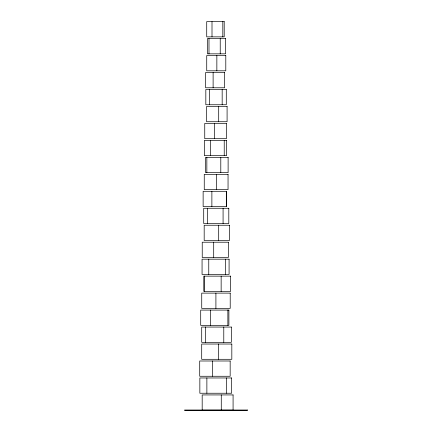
<?xml version="1.0" encoding="UTF-8"?>
<svg xmlns="http://www.w3.org/2000/svg" width="432" height="432" viewBox="0 0 432 432"><rect width="100%" height="100%" fill="white"/><g stroke="black" fill="none" stroke-linecap="round" stroke-linejoin="round"><path stroke-width="0.65" d="M227.864 310.084L227.864 325.361M226.514 377.968L226.514 393.239M226.319 191.3L226.319 206.572M225.466 259.178L225.466 274.45M224.23 140.389L224.23 155.66M223.781 327.056L223.781 342.328M223.079 208.267L223.079 223.538M222.815 21.6L222.815 36.871M222.167 89.478L222.167 104.755M221.276 394.934L221.276 410.211M221.146 276.145L221.146 291.422M220.795 157.356L220.795 172.633M220.228 38.572L220.228 53.843M218.695 106.45L218.695 121.721M218.689 225.239L218.689 240.511M218.457 344.029L218.457 359.3M216.853 55.539L216.853 70.81M216.491 174.328L216.491 189.599M215.908 293.117L215.908 308.389M214.618 123.417L214.618 138.694M213.7 242.206L213.7 257.483M213.116 72.511L213.116 87.782M212.566 360.995L212.566 376.267M212.004 21.6L212.004 36.871M211.88 191.3L211.88 206.572M210.481 140.389L210.481 155.66M210.438 310.084L210.438 325.361M209.52 89.478L209.52 104.755M208.991 38.572L208.991 53.843M208.764 259.178L208.764 274.45M207.571 208.267L207.571 223.538M206.847 157.356L206.847 172.633M206.874 377.968L206.874 393.239M205.465 327.056L205.465 342.328M204.574 276.145L204.574 291.422M224.208 21.6L206.717 21.6L206.717 36.871L224.208 36.871L224.208 21.6M225.623 38.572L207.441 38.572L207.441 53.843L225.623 53.843L225.623 38.572M225.796 55.539L206.728 55.539L206.728 70.81L225.796 70.81L225.796 55.539M224.624 72.511L205.594 72.511L205.594 87.782L224.624 87.782L224.624 72.511M226.292 89.478L205.826 89.478L205.826 104.755L226.292 104.755L226.292 89.478M227.086 106.45L206.577 106.45L206.577 121.721L227.086 121.721L227.086 106.45M226.4 123.417L204.746 123.417L204.746 138.694L226.4 138.694L226.4 123.417M226.606 140.389L204.358 140.389L204.358 155.66L226.606 155.66L226.606 140.389M228.118 157.356L205.551 157.356L205.551 172.633L228.118 172.633L228.118 157.356M228.047 174.328L204.255 174.328L204.255 189.599L228.047 189.599L228.047 174.328M226.503 191.3L203.132 191.3L203.132 206.572L226.503 206.572L226.503 191.3M228.803 208.267L203.71 208.267L203.71 223.538L228.803 223.538L228.803 208.267M229.478 225.239L204.179 225.239L204.179 240.511L229.478 240.511L229.478 225.239M228.344 242.206L202.23 242.206L202.23 257.483L228.344 257.483L228.344 242.206M229.084 259.178L202.063 259.178L202.063 274.45L229.084 274.45L229.084 259.178M230.607 276.145L203.791 276.145L203.791 291.422L230.607 291.422L230.607 276.145M230.213 293.117L201.733 293.117L201.733 308.389L230.213 308.389L230.213 293.117M228.895 310.084L200.702 310.084L200.702 325.361L228.895 325.361L228.895 310.084M231.347 327.056L201.706 327.056L201.706 342.328L231.347 342.328L231.347 327.056M231.822 344.029L201.701 344.029L201.701 359.3L231.822 359.3L231.822 344.029M230.164 360.995L199.708 360.995L199.708 376.267L230.164 376.267L230.164 360.995M231.622 377.968L199.849 377.968L199.849 393.239L231.622 393.239L231.622 377.968M233.08 394.934L202.181 394.934L202.181 410.211L233.08 410.211L233.08 394.934M247.423 410.017L184.577 410.017L184.577 410.4L247.423 410.4L247.423 410.017"/></g></svg>
